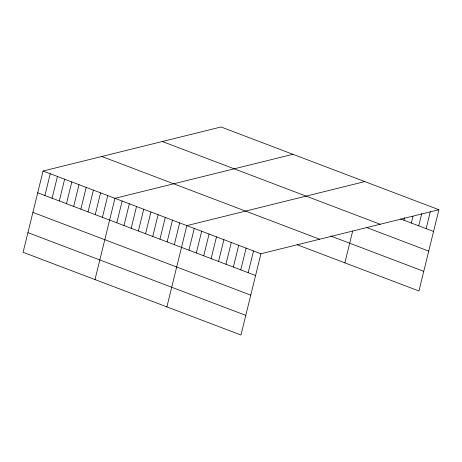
<?xml version="1.0" encoding="UTF-8"?>
<svg xmlns="http://www.w3.org/2000/svg" width="462" height="462" viewBox="0 0 462 462"><rect width="100%" height="100%" fill="white"/><g stroke="black" fill="none" stroke-linecap="round" stroke-linejoin="round"><path stroke-width="0.69" d="M438.9 209.719L221.032 126.986L43.058 171.021L23.1 252.281L240.968 335.014L260.926 253.754L438.9 209.719L418.942 290.979L297.153 244.733M44.906 195.501L50.248 173.747M52.096 198.227L57.438 176.478M59.286 200.958L64.628 179.21M66.476 203.69L71.818 181.941M73.666 206.422L79.008 184.667M80.856 209.147L86.198 187.399M88.046 211.879L93.388 190.13M95.236 214.611L100.577 192.862M102.425 217.342L107.767 195.588M94.999 279.579L114.957 198.319L292.931 154.291M116.805 222.8L122.147 201.051M123.995 225.531L129.337 203.782M131.185 228.263L136.527 206.508M138.375 230.988L143.717 209.24M145.559 233.72L150.907 211.971M152.749 236.452L158.096 214.703M159.939 239.183L165.28 217.435M167.129 241.909L172.47 220.16M174.318 244.641L179.66 222.892M166.892 306.883L186.85 225.623L364.824 181.589M188.918 250.185L194.259 228.436M196.327 252.997L201.669 231.248M203.73 255.809L209.072 234.061M211.14 258.622L216.482 236.873M218.549 261.434L223.891 239.686M225.953 264.252L231.295 242.498M233.362 267.065L238.704 245.31M240.771 269.877L246.113 248.123M248.175 272.69L253.523 250.941M344.866 262.855L352.673 231.075M403.927 220.218L404.597 217.498M411.336 223.03L413.005 216.233M418.745 225.843L421.748 213.611M426.149 228.655L430.324 211.665M400.56 218.942L433.558 231.468M162.301 141.516L380.168 224.249M366.782 227.581L428.736 251.109M330.734 236.018L423.764 271.344M101.79 156.491L319.658 239.224M43.058 171.021L260.926 253.754M37.717 192.77L255.584 275.502M32.894 212.405L250.762 295.137M27.922 232.64L245.79 315.373"/></g></svg>
